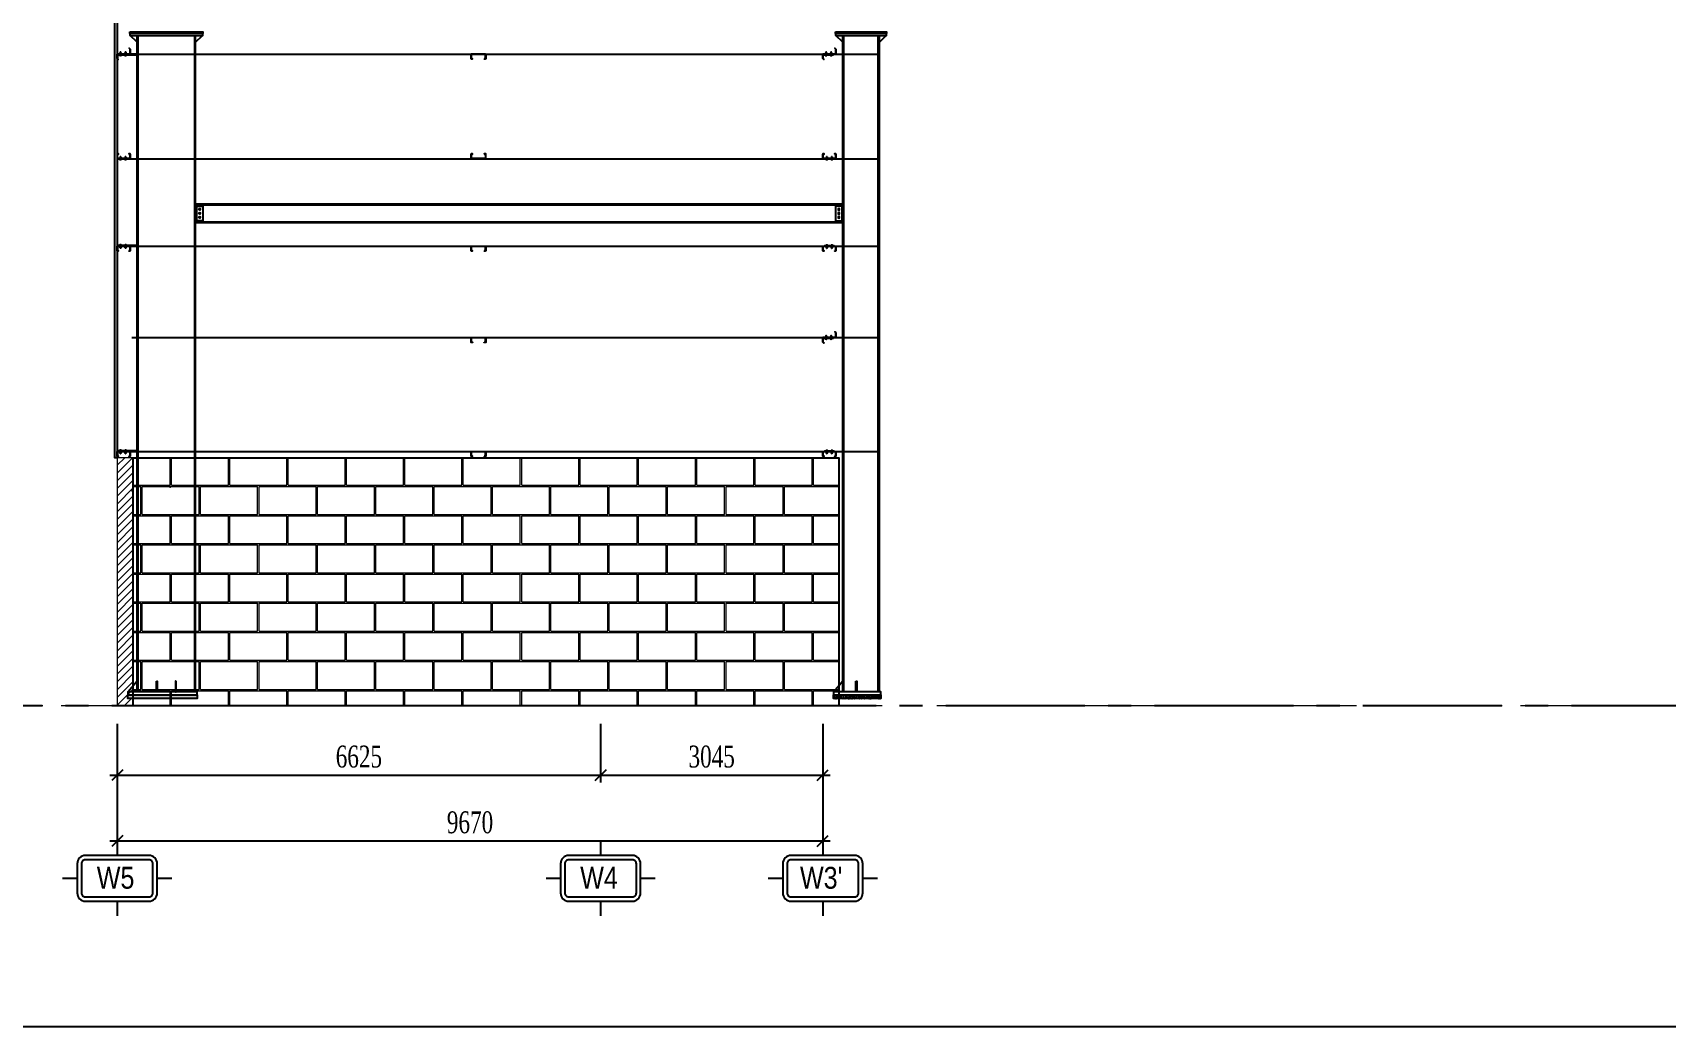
# Model space of a CAD drawing. Header units: inches. Extents: x 315041 to 662841, y -45540 to -35018.
# Drawn here: x 335135.7 to 335359.6, y -38639.1 to -38502.9 of the extents above; entities that cross this region are included whole.
import ezdxf
from ezdxf.enums import TextEntityAlignment as Align

# ---------------------------------------------------------------- set-up
doc = ezdxf.new("R2010")
doc.units = ezdxf.units.IN
doc.header["$MEASUREMENT"] = 0
doc.linetypes.add('CENTER', pattern=[2, 1.25, -0.25, 0.25, -0.25])
doc.linetypes.add('CENTER2', pattern=[28.575, 19.05, -3.175, 3.175, -3.175])
for name, color, linetype in [('001-TRUC', 252, 'CENTER'), ('2', 2, 'Continuous'), ('251', 251, 'Continuous'), ('3', 3, 'Continuous'), ('5', 5, 'Continuous'), ('6', 6, 'Continuous'), ('7', 7, 'Continuous'), ('8', 8, 'Continuous'), ('9', 9, 'Continuous')]:
    doc.layers.add(name, color=color, linetype=linetype)
doc.layers.add('0_HATCH', color=252, linetype='Continuous', lineweight=9)
doc.styles.add('hx2', font='VHARIALN.TTF')
doc.styles.add('ST1', font='times.ttf', dxfattribs={"width": 0.7})
doc.dimstyles.new('100', dxfattribs={"dimtxt": 3, "dimasz": 1.5, "dimexe": 1, "dimexo": 0, "dimgap": 1, "dimtad": 1, "dimdec": 0, "dimlfac": 100, "dimzin": 0, "dimdsep": 46, "dimtxsty": 'ST1', "dimblk": 'OBLIQUE', "dimcen": 1, "dimdle": 1, "dimclrd": 8, "dimclre": 8, "dimclrt": 3, "dimadec": 0, "dimazin": 0, "dimtfac": 1, "dimtdec": 0, "dimtix": 1, "dimtmove": 1, "dimatfit": 3, "dimfxl": 0, "dimtfill": 1, "dimtolj": 1, "dimtzin": 0, "dimlwd": -1, "dimlwe": -1, "dimarcsym": 1})

# ---------------------------------------------------------------- blocks, each defined once
blk = doc.blocks.new('A$C75D82031')
at = {"layer": '7', "color": 147, "linetype": 'Continuous'}
blk.add_lwpolyline([(12.33, 57.61), (581.67, 57.61), (581.67, 409.19), (12.33, 409.19)], close=True, dxfattribs=at)
blk = doc.blocks.new('A$C2C995D6F')
at = {"layer": '7'}
for p, q in [((0.25, 0.13), (0, 0.13)), ((0.13, 0.25), (0.13, 0))]:
    blk.add_line(p, q, dxfattribs=at)
blk.add_circle((0.13, 0.13), 0.0917, dxfattribs=at)
blk = doc.blocks.new('A$C6A7930B6')
at = {"layer": '2'}
h = blk.add_hatch(dxfattribs=at)
h.set_pattern_fill('ANSI31', color=256, scale=0.125, angle=-90, style=0)
h.set_pattern_definition([(315, (3303.04439, 11524.56439), (0.011048543456, 0.011048543456), [])])
h.paths.add_polyline_path([(1.5, 1.19), (1.5, 0.62), (0.02, 0.62), (0.02, 0.12), (0.13, 0.01), (0.12, 0), (0, 0.12), (0, 0.63), (1.48, 0.63), (1.48, 1.18), (1.37, 1.29), (1.38, 1.3)])
at = {"layer": '251'}
h = blk.add_hatch(color=256, dxfattribs=at)
h.paths.add_polyline_path([(0.31, 0.67), (0.31, 0.67, 0.192582), (0.33, 0.68, 0.192582), (0.35, 0.67)])
h.paths.add_polyline_path([(0.4, 0.67, 0.192582), (0.42, 0.68, 0.192582), (0.44, 0.67)])
h = blk.add_hatch(color=256, dxfattribs=at)
h.paths.add_polyline_path([(0.31, 0.45), (0.31, 0.45, 0.192582), (0.33, 0.46, 0.192582), (0.35, 0.45)])
h.paths.add_polyline_path([(0.4, 0.45, 0.192582), (0.42, 0.46, 0.192582), (0.44, 0.45)])
h = blk.add_hatch(color=256, dxfattribs=at)
h.paths.add_polyline_path([(0.9, 0.67), (0.89, 0.67, 0.192582), (0.92, 0.68, 0.192582), (0.94, 0.67)])
h.paths.add_polyline_path([(0.98, 0.67, 0.192582), (1, 0.68, 0.192582), (1.02, 0.67)])
h = blk.add_hatch(color=256, dxfattribs=at)
h.paths.add_polyline_path([(0.9, 0.45), (0.89, 0.45, 0.192582), (0.92, 0.46, 0.192582), (0.94, 0.45)])
h.paths.add_polyline_path([(0.98, 0.45, 0.192582), (1, 0.46, 0.192582), (1.02, 0.45)])
at = {"layer": '9', "linetype": 'Continuous'}
h = blk.add_hatch(dxfattribs=at)
h.set_pattern_fill('ANSI31', color=250, scale=0.25, angle=-90, style=0)
h.set_pattern_definition([(315, (3302.900187, 11527.014995), (0.02209708691, 0.02209708691), [])])
h.paths.add_polyline_path([(2.29, 0.55), (2.29, 0.62), (0.13, 0.62), (0.13, 0.55)])
at = {"layer": '2'}
blk.add_lwpolyline([(1.5, 1.19), (1.5, 0.62), (0.02, 0.62), (0.02, 0.12), (0.13, 0.01), (0.12, 0), (0, 0.12), (0, 0.63), (1.48, 0.63), (1.48, 1.18), (1.37, 1.29), (1.38, 1.3)], close=True, dxfattribs=at)
at = {"layer": '5', "linetype": 'CENTER2', "ltscale": 0.2}
for p, q in [((0.38, 0.44), (0.38, 0.86)), ((0.96, 0.44), (0.96, 0.86))]:
    blk.add_line(p, q, dxfattribs=at)
at = {"layer": '6'}
blk.add_lwpolyline([(2.29, 0.55), (2.29, 0.62), (0.13, 0.62), (0.13, 0.55), (2.29, 0.55)], dxfattribs=at)
at = {"layer": '8'}
for p, q in [((0.29, 0.68), (0.29, 0.74)), ((0.29, 0.46), (0.29, 0.53)), ((0.44, 0.75), (0.31, 0.75)), ((0.44, 0.67), (0.31, 0.67)), ((0.44, 0.55), (0.31, 0.55)), ((0.44, 0.53), (0.31, 0.53)), ((0.44, 0.45), (0.31, 0.45)), ((0.34, 0.83), (0.33, 0.82)), ((0.33, 0.82), (0.34, 0.82)), ((0.34, 0.77), (0.33, 0.76)), ((0.33, 0.76), (0.33, 0.75)), ((0.33, 0.68), (0.33, 0.74)), ((0.33, 0.68), (0.33, 0.74)), ((0.33, 0.63), (0.33, 0.55)), ((0.33, 0.46), (0.33, 0.53)), ((0.33, 0.46), (0.33, 0.53)), ((0.42, 0.84), (0.34, 0.84)), ((0.34, 0.83), (0.34, 0.84)), ((0.34, 0.83), (0.38, 0.83)), ((0.35, 0.76), (0.42, 0.77)), ((0.43, 0.76), (0.35, 0.76)), ((0.38, 0.84), (0.38, 0.83)), ((0.38, 0.83), (0.38, 0.84)), ((0.42, 0.84), (0.42, 0.83)), ((0.42, 0.83), (0.42, 0.83)), ((0.42, 0.78), (0.43, 0.77)), ((0.42, 0.77), (0.43, 0.76)), ((0.43, 0.77), (0.42, 0.77)), ((0.42, 0.68), (0.42, 0.74)), ((0.42, 0.46), (0.42, 0.53)), ((0.43, 0.76), (0.43, 0.75)), ((0.43, 0.63), (0.43, 0.55)), ((0.46, 0.68), (0.46, 0.74)), ((0.46, 0.46), (0.46, 0.53)), ((0.87, 0.68), (0.87, 0.74)), ((0.87, 0.46), (0.87, 0.53)), ((1.02, 0.75), (0.89, 0.75)), ((1.02, 0.53), (0.89, 0.53)), ((1.02, 0.67), (0.9, 0.67)), ((1.02, 0.55), (0.9, 0.55)), ((1.02, 0.45), (0.9, 0.45)), ((0.92, 0.83), (0.91, 0.82)), ((0.91, 0.82), (0.92, 0.82)), ((0.92, 0.77), (0.91, 0.76)), ((0.91, 0.76), (0.91, 0.75)), ((0.91, 0.63), (0.91, 0.55)), ((1, 0.84), (0.92, 0.84)), ((0.92, 0.83), (0.92, 0.84)), ((0.92, 0.83), (0.96, 0.83)), ((0.92, 0.68), (0.92, 0.74)), ((0.92, 0.68), (0.92, 0.74)), ((0.92, 0.46), (0.92, 0.53)), ((0.92, 0.46), (0.92, 0.53)), ((0.93, 0.76), (1, 0.77)), ((1.01, 0.76), (0.93, 0.76)), ((0.96, 0.84), (0.96, 0.83)), ((0.96, 0.83), (0.96, 0.84)), ((1, 0.84), (1, 0.83)), ((1, 0.83), (1, 0.83)), ((1, 0.78), (1.01, 0.77)), ((1, 0.77), (1.01, 0.76)), ((1.01, 0.77), (1, 0.77)), ((1, 0.68), (1, 0.74)), ((1, 0.46), (1, 0.53)), ((1.01, 0.76), (1.01, 0.75)), ((1.01, 0.63), (1.01, 0.55)), ((1.05, 0.68), (1.05, 0.74)), ((1.05, 0.46), (1.05, 0.53))]:
    blk.add_line(p, q, dxfattribs=at)
for points in [[(0.28, 0.65), (0.28, 0.67), (0.47, 0.67), (0.47, 0.65)], [(0.28, 0.53), (0.28, 0.55), (0.47, 0.55), (0.47, 0.53)], [(0.34, 0.82), (0.33, 0.81), (0.34, 0.8), (0.42, 0.81), (0.43, 0.82), (0.42, 0.83)], [(0.34, 0.8), (0.33, 0.79), (0.34, 0.79), (0.42, 0.8), (0.43, 0.8), (0.42, 0.81)], [(0.34, 0.79), (0.33, 0.78), (0.34, 0.77), (0.42, 0.78), (0.43, 0.79), (0.42, 0.8)], [(0.86, 0.65), (0.86, 0.67), (1.06, 0.67), (1.06, 0.65)], [(0.86, 0.53), (0.86, 0.55), (1.06, 0.55), (1.06, 0.53)], [(0.92, 0.82), (0.91, 0.81), (0.92, 0.8), (1, 0.81), (1.01, 0.82), (1, 0.83)], [(0.92, 0.8), (0.91, 0.79), (0.92, 0.79), (1, 0.8), (1.01, 0.8), (1, 0.81)], [(0.92, 0.79), (0.91, 0.78), (0.92, 0.77), (1, 0.78), (1.01, 0.79), (1, 0.8)]]:
    blk.add_lwpolyline(points, close=True, dxfattribs=at)
for centre, start, end in [((0.31, 0.72), 46.3972, 133.6028), ((0.31, 0.7), 226.3972, 313.6028), ((0.31, 0.5), 46.3972, 133.6028), ((0.31, 0.49), 226.3972, 313.6028), ((0.35, 0.72), 90, 133.6028), ((0.35, 0.7), 226.3972, 270), ((0.35, 0.5), 90, 133.6028), ((0.35, 0.49), 226.3972, 270), ((0.4, 0.72), 46.3972, 90), ((0.4, 0.7), 270, 313.6028), ((0.4, 0.5), 46.3972, 90), ((0.4, 0.49), 270, 313.6028), ((0.44, 0.72), 46.3972, 133.6028), ((0.44, 0.7), 226.3972, 313.6028), ((0.44, 0.5), 46.3972, 133.6028), ((0.44, 0.49), 226.3972, 313.6028), ((0.89, 0.72), 46.3972, 133.6028), ((0.89, 0.7), 226.3972, 313.6028), ((0.89, 0.5), 46.3972, 133.6028), ((0.89, 0.49), 226.3972, 313.6028), ((0.94, 0.72), 90, 133.6028), ((0.94, 0.7), 226.3972, 270), ((0.94, 0.5), 90, 133.6028), ((0.94, 0.49), 226.3972, 270), ((0.98, 0.72), 46.3972, 90), ((0.98, 0.7), 270, 313.6028), ((0.98, 0.5), 46.3972, 90), ((0.98, 0.49), 270, 313.6028), ((1.02, 0.72), 46.3972, 133.6028), ((1.02, 0.7), 226.3972, 313.6028), ((1.02, 0.5), 46.3972, 133.6028), ((1.02, 0.49), 226.3972, 313.6028)]:
    blk.add_arc(centre, 0.0314, start, end, dxfattribs=at)
blk = doc.blocks.new('*U148')
at = {"layer": '251'}
h = blk.add_hatch(color=256, dxfattribs=at)
h.paths.add_polyline_path([(-0.05, -0.04), (-0.05, -0.04, -0.192582), (-0.05, -0.03, -0.192582), (-0.05, -0.01)])
h.paths.add_polyline_path([(-0.05, 0.01, -0.192582), (-0.05, 0.03, -0.192582), (-0.05, 0.04)])
h = blk.add_hatch(color=256, dxfattribs=at)
h.paths.add_polyline_path([(0.07, -0.04), (0.07, -0.04, -0.192582), (0.07, -0.03, -0.192582), (0.07, -0.01)])
h.paths.add_polyline_path([(0.07, 0.01, -0.192582), (0.07, 0.03, -0.192582), (0.07, 0.04)])
at = {"layer": '5', "linetype": 'CENTER2', "ltscale": 0.2}
blk.add_line((-0.08, 0), (0.21, 0), dxfattribs=at)
at = {"layer": '8'}
for p, q in [((-0.05, 0.06), (-0.01, 0.06)), ((-0.05, 0.04), (-0.05, -0.04)), ((-0.05, 0.03), (-0.01, 0.03)), ((0, 0.04), (0, -0.04)), ((0.06, 0.03), (0, 0.03)), ((0.06, -0.07), (0.06, 0.07)), ((0.06, 0.07), (0.07, 0.07)), ((0.07, -0.07), (0.07, 0.07)), ((0.07, 0.06), (0.11, 0.06)), ((0.07, 0.04), (0.07, -0.04)), ((0.07, 0.03), (0.11, 0.03)), ((0.12, 0.04), (0.12, -0.04)), ((0.13, 0.03), (0.12, 0.03)), ((0.13, 0.03), (0.13, 0.03)), ((0.14, 0.03), (0.13, 0.03)), ((0.13, 0.03), (0.13, -0.02)), ((0.13, -0.02), (0.13, 0.03)), ((0.14, 0.03), (0.14, 0.03)), ((0.18, 0.03), (0.17, 0.03)), ((0.18, 0.03), (0.18, -0.03)), ((0.18, 0.03), (0.18, 0.03)), ((0.18, -0.03), (0.18, 0)), ((0.18, 0), (0.18, 0)), ((0.18, 0), (0.18, 0)), ((-0.05, -0.03), (-0.01, -0.03)), ((-0.05, -0.03), (-0.01, -0.03)), ((-0.05, -0.06), (-0.01, -0.06)), ((0.06, -0.03), (0, -0.03)), ((0.06, -0.07), (0.07, -0.07)), ((0.07, -0.03), (0.11, -0.03)), ((0.07, -0.03), (0.11, -0.03)), ((0.07, -0.06), (0.11, -0.06)), ((0.13, -0.03), (0.12, -0.03)), ((0.14, -0.03), (0.13, -0.03)), ((0.17, -0.03), (0.17, -0.03)), ((0.18, -0.03), (0.17, -0.03)), ((0.18, -0.03), (0.18, -0.03))]:
    blk.add_line(p, q, dxfattribs=at)
for points in [[(0.15, -0.03), (0.14, -0.03), (0.14, -0.03), (0.14, 0.03), (0.15, 0.03), (0.15, 0.03)], [(0.16, -0.03), (0.15, -0.03), (0.15, -0.03), (0.15, 0.03), (0.16, 0.03), (0.16, 0.03)], [(0.17, -0.03), (0.16, -0.03), (0.16, -0.03), (0.16, 0.03), (0.17, 0.03), (0.17, 0.03)]]:
    blk.add_lwpolyline(points, close=True, dxfattribs=at)
for centre, start, end in [((-0.03, 0.04), 136.3972, 223.6028), ((-0.03, 0.01), 136.3972, 180), ((-0.02, 0.04), 316.3972, 43.6028), ((-0.02, 0.01), 0, 43.6028), ((0.09, 0.04), 136.3972, 223.6028), ((0.09, 0.01), 136.3972, 180), ((0.1, 0.04), 316.3972, 43.6028), ((0.1, 0.01), 0, 43.6028), ((-0.03, -0.01), 180, 223.6028), ((-0.03, -0.04), 136.3972, 223.6028), ((-0.02, -0.01), 316.3972, 0), ((-0.02, -0.04), 316.3972, 43.6028), ((0.09, -0.01), 180, 223.6028), ((0.09, -0.04), 136.3972, 223.6028), ((0.1, -0.01), 316.3972, 0), ((0.1, -0.04), 316.3972, 43.6028)]:
    blk.add_arc(centre, 0.0209, start, end, dxfattribs=at)
blk = doc.blocks.new('*U149')
at = {"layer": '251'}
h = blk.add_hatch(color=256, dxfattribs=at)
h.paths.add_polyline_path([(-0.05, -0.04), (-0.05, -0.04, -0.192582), (-0.05, -0.03, -0.192582), (-0.05, -0.01)])
h.paths.add_polyline_path([(-0.05, 0.01, -0.192582), (-0.05, 0.03, -0.192582), (-0.05, 0.04)])
h = blk.add_hatch(color=256, dxfattribs=at)
h.paths.add_polyline_path([(0.07, -0.04), (0.07, -0.04, -0.192582), (0.07, -0.03, -0.192582), (0.07, -0.01)])
h.paths.add_polyline_path([(0.07, 0.01, -0.192582), (0.07, 0.03, -0.192582), (0.07, 0.04)])
at = {"layer": '5', "linetype": 'CENTER2', "ltscale": 0.2}
blk.add_line((-0.08, 0), (0.21, 0), dxfattribs=at)
at = {"layer": '8'}
for p, q in [((-0.05, 0.06), (-0.01, 0.06)), ((-0.05, 0.04), (-0.05, -0.04)), ((-0.05, 0.03), (-0.01, 0.03)), ((0, 0.04), (0, -0.04)), ((0.06, 0.03), (0, 0.03)), ((0.06, -0.07), (0.06, 0.07)), ((0.06, 0.07), (0.07, 0.07)), ((0.07, -0.07), (0.07, 0.07)), ((0.07, 0.06), (0.11, 0.06)), ((0.07, 0.04), (0.07, -0.04)), ((0.07, 0.03), (0.11, 0.03)), ((0.12, 0.04), (0.12, -0.04)), ((0.13, 0.03), (0.12, 0.03)), ((0.13, 0.03), (0.13, 0.03)), ((0.14, 0.03), (0.13, 0.03)), ((0.13, 0.03), (0.13, -0.02)), ((0.13, -0.02), (0.13, 0.03)), ((0.14, 0.03), (0.14, 0.03)), ((0.18, 0.03), (0.17, 0.03)), ((0.18, 0.03), (0.18, -0.03)), ((0.18, 0.03), (0.18, 0.03)), ((0.18, -0.03), (0.18, 0)), ((0.18, 0), (0.18, 0)), ((0.18, 0), (0.18, 0)), ((-0.05, -0.03), (-0.01, -0.03)), ((-0.05, -0.03), (-0.01, -0.03)), ((-0.05, -0.06), (-0.01, -0.06)), ((0.06, -0.03), (0, -0.03)), ((0.06, -0.07), (0.07, -0.07)), ((0.07, -0.03), (0.11, -0.03)), ((0.07, -0.03), (0.11, -0.03)), ((0.07, -0.06), (0.11, -0.06)), ((0.13, -0.03), (0.12, -0.03)), ((0.14, -0.03), (0.13, -0.03)), ((0.17, -0.03), (0.17, -0.03)), ((0.18, -0.03), (0.17, -0.03)), ((0.18, -0.03), (0.18, -0.03))]:
    blk.add_line(p, q, dxfattribs=at)
for points in [[(0.15, -0.03), (0.14, -0.03), (0.14, -0.03), (0.14, 0.03), (0.15, 0.03), (0.15, 0.03)], [(0.16, -0.03), (0.15, -0.03), (0.15, -0.03), (0.15, 0.03), (0.16, 0.03), (0.16, 0.03)], [(0.17, -0.03), (0.16, -0.03), (0.16, -0.03), (0.16, 0.03), (0.17, 0.03), (0.17, 0.03)]]:
    blk.add_lwpolyline(points, close=True, dxfattribs=at)
for centre, start, end in [((-0.03, 0.04), 136.3972, 223.6028), ((-0.03, 0.01), 136.3972, 180), ((-0.02, 0.04), 316.3972, 43.6028), ((-0.02, 0.01), 0, 43.6028), ((0.09, 0.04), 136.3972, 223.6028), ((0.09, 0.01), 136.3972, 180), ((0.1, 0.04), 316.3972, 43.6028), ((0.1, 0.01), 0, 43.6028), ((-0.03, -0.01), 180, 223.6028), ((-0.03, -0.04), 136.3972, 223.6028), ((-0.02, -0.01), 316.3972, 0), ((-0.02, -0.04), 316.3972, 43.6028), ((0.09, -0.01), 180, 223.6028), ((0.09, -0.04), 136.3972, 223.6028), ((0.1, -0.01), 316.3972, 0), ((0.1, -0.04), 316.3972, 43.6028)]:
    blk.add_arc(centre, 0.0209, start, end, dxfattribs=at)
blk = doc.blocks.new('A$C174458B3')
at = {"layer": '2'}
blk.add_lwpolyline([(1.33, 0.02), (1.48, 0.02), (1.48, 0.52), (0.02, 0.52), (0.02, 0.02), (0.17, 0.02), (0.17, 0), (0, 0), (0, 0.54), (1.5, 0.54), (1.5, 0), (1.33, 0), (1.33, 0.02)], dxfattribs=at)
at = {"layer": '5'}
blk.add_lwpolyline([(2.29, 0.54), (2.29, 0.61), (0.13, 0.61), (0.13, 0.54), (2.29, 0.54)], dxfattribs=at)
at = {"layer": '251', "color": 147, "xscale": 1.5, "yscale": 1.5, "zscale": 1.5, "rotation": 270}
for name, p in [('*U149', (0.38, 0.61)), ('*U148', (0.96, 0.61))]:
    blk.add_blockref(name, p, dxfattribs=at)
blk = doc.blocks.new('A$C2426415A')
at = {"layer": '2'}
h = blk.add_hatch(dxfattribs=at)
h.set_pattern_fill('ANSI31', color=256, scale=0.125, angle=-90, style=0)
h.set_pattern_definition([(315, (3303.044389, 11524.564393), (0.011048543456, 0.011048543456), [])])
h.paths.add_polyline_path([(1.5, 1.19), (1.5, 0.62), (0.02, 0.62), (0.02, 0.12), (0.13, 0.01), (0.12, 0), (0, 0.12), (0, 0.63), (1.48, 0.63), (1.48, 1.18), (1.37, 1.29), (1.38, 1.3)])
at = {"layer": '251'}
h = blk.add_hatch(color=256, dxfattribs=at)
h.paths.add_polyline_path([(0.31, 0.67), (0.31, 0.67, 0.192582), (0.33, 0.68, 0.192582), (0.35, 0.67)])
h.paths.add_polyline_path([(0.4, 0.67, 0.192582), (0.42, 0.68, 0.192582), (0.44, 0.67)])
h = blk.add_hatch(color=256, dxfattribs=at)
h.paths.add_polyline_path([(0.31, 0.45), (0.31, 0.45, 0.192582), (0.33, 0.46, 0.192582), (0.35, 0.45)])
h.paths.add_polyline_path([(0.4, 0.45, 0.192582), (0.42, 0.46, 0.192582), (0.44, 0.45)])
h = blk.add_hatch(color=256, dxfattribs=at)
h.paths.add_polyline_path([(0.9, 0.67), (0.89, 0.67, 0.192582), (0.92, 0.68, 0.192582), (0.94, 0.67)])
h.paths.add_polyline_path([(0.98, 0.67, 0.192582), (1, 0.68, 0.192582), (1.02, 0.67)])
h = blk.add_hatch(color=256, dxfattribs=at)
h.paths.add_polyline_path([(0.9, 0.45), (0.89, 0.45, 0.192582), (0.92, 0.46, 0.192582), (0.94, 0.45)])
h.paths.add_polyline_path([(0.98, 0.45, 0.192582), (1, 0.46, 0.192582), (1.02, 0.45)])
at = {"layer": '9', "linetype": 'Continuous'}
h = blk.add_hatch(dxfattribs=at)
h.set_pattern_fill('ANSI31', color=250, scale=0.25, angle=-90, style=0)
h.set_pattern_definition([(315, (3302.900186, 11527.014998), (0.02209708691, 0.02209708691), [])])
h.paths.add_polyline_path([(1.21, 0.55), (1.21, 0.62), (0.13, 0.62), (0.13, 0.55)])
at = {"layer": '2'}
blk.add_lwpolyline([(1.5, 1.19), (1.5, 0.62), (0.02, 0.62), (0.02, 0.12), (0.13, 0.01), (0.12, 0), (0, 0.12), (0, 0.63), (1.48, 0.63), (1.48, 1.18), (1.37, 1.29), (1.38, 1.3)], close=True, dxfattribs=at)
at = {"layer": '5', "linetype": 'CENTER2', "ltscale": 0.2}
for p, q in [((0.38, 0.44), (0.38, 0.86)), ((0.96, 0.44), (0.96, 0.86))]:
    blk.add_line(p, q, dxfattribs=at)
at = {"layer": '6'}
blk.add_lwpolyline([(1.21, 0.55), (1.21, 0.62), (0.13, 0.62), (0.13, 0.55), (1.21, 0.55)], dxfattribs=at)
at = {"layer": '8'}
for p, q in [((0.29, 0.68), (0.29, 0.74)), ((0.29, 0.46), (0.29, 0.53)), ((0.44, 0.75), (0.31, 0.75)), ((0.44, 0.67), (0.31, 0.67)), ((0.44, 0.55), (0.31, 0.55)), ((0.44, 0.53), (0.31, 0.53)), ((0.44, 0.45), (0.31, 0.45)), ((0.34, 0.83), (0.33, 0.82)), ((0.33, 0.82), (0.34, 0.82)), ((0.34, 0.77), (0.33, 0.76)), ((0.33, 0.76), (0.33, 0.75)), ((0.33, 0.68), (0.33, 0.74)), ((0.33, 0.68), (0.33, 0.74)), ((0.33, 0.63), (0.33, 0.55)), ((0.33, 0.46), (0.33, 0.53)), ((0.33, 0.46), (0.33, 0.53)), ((0.42, 0.84), (0.34, 0.84)), ((0.34, 0.83), (0.34, 0.84)), ((0.34, 0.83), (0.38, 0.83)), ((0.35, 0.76), (0.42, 0.77)), ((0.43, 0.76), (0.35, 0.76)), ((0.38, 0.84), (0.38, 0.83)), ((0.38, 0.83), (0.38, 0.84)), ((0.42, 0.84), (0.42, 0.83)), ((0.42, 0.83), (0.42, 0.83)), ((0.42, 0.78), (0.43, 0.77)), ((0.42, 0.77), (0.43, 0.76)), ((0.43, 0.77), (0.42, 0.77)), ((0.42, 0.68), (0.42, 0.74)), ((0.42, 0.46), (0.42, 0.53)), ((0.43, 0.76), (0.43, 0.75)), ((0.43, 0.63), (0.43, 0.55)), ((0.46, 0.68), (0.46, 0.74)), ((0.46, 0.46), (0.46, 0.53)), ((0.87, 0.68), (0.87, 0.74)), ((0.87, 0.46), (0.87, 0.53)), ((1.02, 0.75), (0.89, 0.75)), ((1.02, 0.53), (0.89, 0.53)), ((1.02, 0.67), (0.9, 0.67)), ((1.02, 0.55), (0.9, 0.55)), ((1.02, 0.45), (0.9, 0.45)), ((0.92, 0.83), (0.91, 0.82)), ((0.91, 0.82), (0.92, 0.82)), ((0.92, 0.77), (0.91, 0.76)), ((0.91, 0.76), (0.91, 0.75)), ((0.91, 0.63), (0.91, 0.55)), ((1, 0.84), (0.92, 0.84)), ((0.92, 0.83), (0.92, 0.84)), ((0.92, 0.83), (0.96, 0.83)), ((0.92, 0.68), (0.92, 0.74)), ((0.92, 0.68), (0.92, 0.74)), ((0.92, 0.46), (0.92, 0.53)), ((0.92, 0.46), (0.92, 0.53)), ((0.93, 0.76), (1, 0.77)), ((1.01, 0.76), (0.93, 0.76)), ((0.96, 0.84), (0.96, 0.83)), ((0.96, 0.83), (0.96, 0.84)), ((1, 0.84), (1, 0.83)), ((1, 0.83), (1, 0.83)), ((1, 0.78), (1.01, 0.77)), ((1, 0.77), (1.01, 0.76)), ((1.01, 0.77), (1, 0.77)), ((1, 0.68), (1, 0.74)), ((1, 0.46), (1, 0.53)), ((1.01, 0.76), (1.01, 0.75)), ((1.01, 0.63), (1.01, 0.55)), ((1.05, 0.68), (1.05, 0.74)), ((1.05, 0.46), (1.05, 0.53))]:
    blk.add_line(p, q, dxfattribs=at)
for points in [[(0.28, 0.65), (0.28, 0.67), (0.47, 0.67), (0.47, 0.65)], [(0.28, 0.53), (0.28, 0.55), (0.47, 0.55), (0.47, 0.53)], [(0.34, 0.82), (0.33, 0.81), (0.34, 0.8), (0.42, 0.81), (0.43, 0.82), (0.42, 0.83)], [(0.34, 0.8), (0.33, 0.79), (0.34, 0.79), (0.42, 0.8), (0.43, 0.8), (0.42, 0.81)], [(0.34, 0.79), (0.33, 0.78), (0.34, 0.77), (0.42, 0.78), (0.43, 0.79), (0.42, 0.8)], [(0.86, 0.65), (0.86, 0.67), (1.06, 0.67), (1.06, 0.65)], [(0.86, 0.53), (0.86, 0.55), (1.06, 0.55), (1.06, 0.53)], [(0.92, 0.82), (0.91, 0.81), (0.92, 0.8), (1, 0.81), (1.01, 0.82), (1, 0.83)], [(0.92, 0.8), (0.91, 0.79), (0.92, 0.79), (1, 0.8), (1.01, 0.8), (1, 0.81)], [(0.92, 0.79), (0.91, 0.78), (0.92, 0.77), (1, 0.78), (1.01, 0.79), (1, 0.8)]]:
    blk.add_lwpolyline(points, close=True, dxfattribs=at)
for centre, start, end in [((0.31, 0.72), 46.3972, 133.6028), ((0.31, 0.7), 226.3972, 313.6028), ((0.31, 0.5), 46.3972, 133.6028), ((0.31, 0.49), 226.3972, 313.6028), ((0.35, 0.72), 90, 133.6028), ((0.35, 0.7), 226.3972, 270), ((0.35, 0.5), 90, 133.6028), ((0.35, 0.49), 226.3972, 270), ((0.4, 0.72), 46.3972, 90), ((0.4, 0.7), 270, 313.6028), ((0.4, 0.5), 46.3972, 90), ((0.4, 0.49), 270, 313.6028), ((0.44, 0.72), 46.3972, 133.6028), ((0.44, 0.7), 226.3972, 313.6028), ((0.44, 0.5), 46.3972, 133.6028), ((0.44, 0.49), 226.3972, 313.6028), ((0.89, 0.72), 46.3972, 133.6028), ((0.89, 0.7), 226.3972, 313.6028), ((0.89, 0.5), 46.3972, 133.6028), ((0.89, 0.49), 226.3972, 313.6028), ((0.94, 0.72), 90, 133.6028), ((0.94, 0.7), 226.3972, 270), ((0.94, 0.5), 90, 133.6028), ((0.94, 0.49), 226.3972, 270), ((0.98, 0.72), 46.3972, 90), ((0.98, 0.7), 270, 313.6028), ((0.98, 0.5), 46.3972, 90), ((0.98, 0.49), 270, 313.6028), ((1.02, 0.72), 46.3972, 133.6028), ((1.02, 0.7), 226.3972, 313.6028), ((1.02, 0.5), 46.3972, 133.6028), ((1.02, 0.49), 226.3972, 313.6028)]:
    blk.add_arc(centre, 0.0314, start, end, dxfattribs=at)
blk = doc.blocks.new('*U164')
at = {"layer": '251'}
h = blk.add_hatch(color=256, dxfattribs=at)
h.paths.add_polyline_path([(-0.05, -0.04), (-0.05, -0.04, -0.192582), (-0.05, -0.03, -0.192582), (-0.05, -0.01)])
h.paths.add_polyline_path([(-0.05, 0.01, -0.192582), (-0.05, 0.03, -0.192582), (-0.05, 0.04)])
h = blk.add_hatch(color=256, dxfattribs=at)
h.paths.add_polyline_path([(0.07, -0.04), (0.07, -0.04, -0.192582), (0.07, -0.03, -0.192582), (0.07, -0.01)])
h.paths.add_polyline_path([(0.07, 0.01, -0.192582), (0.07, 0.03, -0.192582), (0.07, 0.04)])
at = {"layer": '5', "linetype": 'CENTER2', "ltscale": 0.2}
blk.add_line((-0.08, 0), (0.21, 0), dxfattribs=at)
at = {"layer": '8'}
for p, q in [((-0.05, 0.06), (-0.01, 0.06)), ((-0.05, 0.04), (-0.05, -0.04)), ((-0.05, 0.03), (-0.01, 0.03)), ((0, 0.04), (0, -0.04)), ((0.06, 0.03), (0, 0.03)), ((0.06, -0.07), (0.06, 0.07)), ((0.06, 0.07), (0.07, 0.07)), ((0.07, -0.07), (0.07, 0.07)), ((0.07, 0.06), (0.11, 0.06)), ((0.07, 0.04), (0.07, -0.04)), ((0.07, 0.03), (0.11, 0.03)), ((0.12, 0.04), (0.12, -0.04)), ((0.13, 0.03), (0.12, 0.03)), ((0.13, 0.03), (0.13, 0.03)), ((0.14, 0.03), (0.13, 0.03)), ((0.13, 0.03), (0.13, -0.02)), ((0.13, -0.02), (0.13, 0.03)), ((0.14, 0.03), (0.14, 0.03)), ((0.18, 0.03), (0.17, 0.03)), ((0.18, 0.03), (0.18, -0.03)), ((0.18, 0.03), (0.18, 0.03)), ((0.18, -0.03), (0.18, 0)), ((0.18, 0), (0.18, 0)), ((0.18, 0), (0.18, 0)), ((-0.05, -0.03), (-0.01, -0.03)), ((-0.05, -0.03), (-0.01, -0.03)), ((-0.05, -0.06), (-0.01, -0.06)), ((0.06, -0.03), (0, -0.03)), ((0.06, -0.07), (0.07, -0.07)), ((0.07, -0.03), (0.11, -0.03)), ((0.07, -0.03), (0.11, -0.03)), ((0.07, -0.06), (0.11, -0.06)), ((0.13, -0.03), (0.12, -0.03)), ((0.14, -0.03), (0.13, -0.03)), ((0.17, -0.03), (0.17, -0.03)), ((0.18, -0.03), (0.17, -0.03)), ((0.18, -0.03), (0.18, -0.03))]:
    blk.add_line(p, q, dxfattribs=at)
for points in [[(0.15, -0.03), (0.14, -0.03), (0.14, -0.03), (0.14, 0.03), (0.15, 0.03), (0.15, 0.03)], [(0.16, -0.03), (0.15, -0.03), (0.15, -0.03), (0.15, 0.03), (0.16, 0.03), (0.16, 0.03)], [(0.17, -0.03), (0.16, -0.03), (0.16, -0.03), (0.16, 0.03), (0.17, 0.03), (0.17, 0.03)]]:
    blk.add_lwpolyline(points, close=True, dxfattribs=at)
for centre, start, end in [((-0.03, 0.04), 136.3972, 223.6028), ((-0.03, 0.01), 136.3972, 180), ((-0.02, 0.04), 316.3972, 43.6028), ((-0.02, 0.01), 0, 43.6028), ((0.09, 0.04), 136.3972, 223.6028), ((0.09, 0.01), 136.3972, 180), ((0.1, 0.04), 316.3972, 43.6028), ((0.1, 0.01), 0, 43.6028), ((-0.03, -0.01), 180, 223.6028), ((-0.03, -0.04), 136.3972, 223.6028), ((-0.02, -0.01), 316.3972, 0), ((-0.02, -0.04), 316.3972, 43.6028), ((0.09, -0.01), 180, 223.6028), ((0.09, -0.04), 136.3972, 223.6028), ((0.1, -0.01), 316.3972, 0), ((0.1, -0.04), 316.3972, 43.6028)]:
    blk.add_arc(centre, 0.0209, start, end, dxfattribs=at)
blk = doc.blocks.new('*U165')
at = {"layer": '251'}
h = blk.add_hatch(color=256, dxfattribs=at)
h.paths.add_polyline_path([(-0.05, -0.04), (-0.05, -0.04, -0.192582), (-0.05, -0.03, -0.192582), (-0.05, -0.01)])
h.paths.add_polyline_path([(-0.05, 0.01, -0.192582), (-0.05, 0.03, -0.192582), (-0.05, 0.04)])
h = blk.add_hatch(color=256, dxfattribs=at)
h.paths.add_polyline_path([(0.07, -0.04), (0.07, -0.04, -0.192582), (0.07, -0.03, -0.192582), (0.07, -0.01)])
h.paths.add_polyline_path([(0.07, 0.01, -0.192582), (0.07, 0.03, -0.192582), (0.07, 0.04)])
at = {"layer": '5', "linetype": 'CENTER2', "ltscale": 0.2}
blk.add_line((-0.08, 0), (0.21, 0), dxfattribs=at)
at = {"layer": '8'}
for p, q in [((-0.05, 0.06), (-0.01, 0.06)), ((-0.05, 0.04), (-0.05, -0.04)), ((-0.05, 0.03), (-0.01, 0.03)), ((0, 0.04), (0, -0.04)), ((0.06, 0.03), (0, 0.03)), ((0.06, -0.07), (0.06, 0.07)), ((0.06, 0.07), (0.07, 0.07)), ((0.07, -0.07), (0.07, 0.07)), ((0.07, 0.06), (0.11, 0.06)), ((0.07, 0.04), (0.07, -0.04)), ((0.07, 0.03), (0.11, 0.03)), ((0.12, 0.04), (0.12, -0.04)), ((0.13, 0.03), (0.12, 0.03)), ((0.13, 0.03), (0.13, 0.03)), ((0.14, 0.03), (0.13, 0.03)), ((0.13, 0.03), (0.13, -0.02)), ((0.13, -0.02), (0.13, 0.03)), ((0.14, 0.03), (0.14, 0.03)), ((0.18, 0.03), (0.17, 0.03)), ((0.18, 0.03), (0.18, -0.03)), ((0.18, 0.03), (0.18, 0.03)), ((0.18, -0.03), (0.18, 0)), ((0.18, 0), (0.18, 0)), ((0.18, 0), (0.18, 0)), ((-0.05, -0.03), (-0.01, -0.03)), ((-0.05, -0.03), (-0.01, -0.03)), ((-0.05, -0.06), (-0.01, -0.06)), ((0.06, -0.03), (0, -0.03)), ((0.06, -0.07), (0.07, -0.07)), ((0.07, -0.03), (0.11, -0.03)), ((0.07, -0.03), (0.11, -0.03)), ((0.07, -0.06), (0.11, -0.06)), ((0.13, -0.03), (0.12, -0.03)), ((0.14, -0.03), (0.13, -0.03)), ((0.17, -0.03), (0.17, -0.03)), ((0.18, -0.03), (0.17, -0.03)), ((0.18, -0.03), (0.18, -0.03))]:
    blk.add_line(p, q, dxfattribs=at)
for points in [[(0.15, -0.03), (0.14, -0.03), (0.14, -0.03), (0.14, 0.03), (0.15, 0.03), (0.15, 0.03)], [(0.16, -0.03), (0.15, -0.03), (0.15, -0.03), (0.15, 0.03), (0.16, 0.03), (0.16, 0.03)], [(0.17, -0.03), (0.16, -0.03), (0.16, -0.03), (0.16, 0.03), (0.17, 0.03), (0.17, 0.03)]]:
    blk.add_lwpolyline(points, close=True, dxfattribs=at)
for centre, start, end in [((-0.03, 0.04), 136.3972, 223.6028), ((-0.03, 0.01), 136.3972, 180), ((-0.02, 0.04), 316.3972, 43.6028), ((-0.02, 0.01), 0, 43.6028), ((0.09, 0.04), 136.3972, 223.6028), ((0.09, 0.01), 136.3972, 180), ((0.1, 0.04), 316.3972, 43.6028), ((0.1, 0.01), 0, 43.6028), ((-0.03, -0.01), 180, 223.6028), ((-0.03, -0.04), 136.3972, 223.6028), ((-0.02, -0.01), 316.3972, 0), ((-0.02, -0.04), 316.3972, 43.6028), ((0.09, -0.01), 180, 223.6028), ((0.09, -0.04), 136.3972, 223.6028), ((0.1, -0.01), 316.3972, 0), ((0.1, -0.04), 316.3972, 43.6028)]:
    blk.add_arc(centre, 0.0209, start, end, dxfattribs=at)
blk = doc.blocks.new('A$C3DCF6A79')
at = {"layer": '2'}
blk.add_lwpolyline([(1.33, 0.71), (1.48, 0.71), (1.48, 0.2), (0.02, 0.2), (0.02, 0.71), (0.17, 0.71), (0.17, 0.72), (0, 0.72), (0, 0.18), (1.5, 0.18), (1.5, 0.72), (1.33, 0.72), (1.33, 0.71)], dxfattribs=at)
at = {"layer": '5'}
blk.add_lwpolyline([(1.29, 0.18), (1.29, 0.12), (0.21, 0.12), (0.21, 0.18), (1.04, 0.18)], dxfattribs=at)
at = {"layer": '251', "color": 147, "xscale": -1.5, "yscale": 1.5, "zscale": 1.5, "rotation": 270}
for name, p in [('*U165', (0.46, 0.12)), ('*U164', (1.04, 0.12))]:
    blk.add_blockref(name, p, dxfattribs=at)
blk = doc.blocks.new('_Oblique')
at = {"color": 0, "linetype": 'ByBlock', "lineweight": -2}
blk.add_line((-0.5, -0.5), (0.5, 0.5), dxfattribs=at)
blk = doc.blocks.new('*D1149')
at = {"color": 8, "linetype": 'Continuous', "transparency": 16777216}
for p, q in [((335147.33, -38597.66), (335147.33, -38605.68)), ((335213.58, -38597.66), (335213.58, -38605.68)), ((335146.33, -38604.68), (335214.58, -38604.68))]:
    blk.add_line(p, q, dxfattribs=at)
at = {"layer": 'Defpoints', "color": 0, "transparency": 16777216}
for p in [(335147.33, -38597.66), (335213.58, -38597.66), (335213.58, -38604.68)]:
    blk.add_point(p, dxfattribs=at)
at = {"color": 8, "transparency": 16777216, "xscale": 1.5, "yscale": 1.5, "zscale": 1.5, "rotation": 180}
blk.add_blockref('_Oblique', (335147.33, -38604.68), dxfattribs=at)
at = {"color": 8, "transparency": 16777216, "xscale": 1.5, "yscale": 1.5, "zscale": 1.5}
blk.add_blockref('_Oblique', (335213.58, -38604.68), dxfattribs=at)
at = {"color": 3, "transparency": 16777216, "insert": (335180.45, -38602.15), "char_height": 3, "attachment_point": 5, "style": 'ST1', "bg_fill": 3, "box_fill_scale": 1.25, "bg_fill_color": 256, "bg_fill_true_color": 13158600, "bg_fill_transparency": 1019152}
blk.add_mtext('\\A1;6625', dxfattribs=at)
blk = doc.blocks.new('*D1150')
at = {"color": 8, "linetype": 'Continuous', "transparency": 16777216}
for p, q in [((335213.58, -38597.66), (335213.58, -38605.68)), ((335244.02, -38597.66), (335244.02, -38605.68)), ((335212.58, -38604.68), (335245.02, -38604.68))]:
    blk.add_line(p, q, dxfattribs=at)
at = {"layer": 'Defpoints', "color": 0, "transparency": 16777216}
for p in [(335213.58, -38597.66), (335244.02, -38597.66), (335244.02, -38604.68)]:
    blk.add_point(p, dxfattribs=at)
at = {"color": 8, "transparency": 16777216, "xscale": 1.5, "yscale": 1.5, "zscale": 1.5, "rotation": 180}
blk.add_blockref('_Oblique', (335213.58, -38604.68), dxfattribs=at)
at = {"color": 8, "transparency": 16777216, "xscale": 1.5, "yscale": 1.5, "zscale": 1.5}
blk.add_blockref('_Oblique', (335244.02, -38604.68), dxfattribs=at)
at = {"color": 3, "transparency": 16777216, "insert": (335228.8, -38602.15), "char_height": 3, "attachment_point": 5, "style": 'ST1', "bg_fill": 3, "box_fill_scale": 1.25, "bg_fill_color": 256, "bg_fill_true_color": 13158600, "bg_fill_transparency": 5832799}
blk.add_mtext('\\A1;3045', dxfattribs=at)
blk = doc.blocks.new('*D1151')
at = {"color": 8, "linetype": 'Continuous', "transparency": 16777216}
for p, q in [((335147.33, -38597.66), (335147.33, -38614.69)), ((335244.02, -38597.66), (335244.02, -38614.69)), ((335146.33, -38613.69), (335245.02, -38613.69))]:
    blk.add_line(p, q, dxfattribs=at)
at = {"layer": 'Defpoints', "color": 0, "transparency": 16777216}
for p in [(335147.33, -38597.66), (335244.02, -38597.66), (335244.02, -38613.69)]:
    blk.add_point(p, dxfattribs=at)
at = {"color": 8, "transparency": 16777216, "xscale": 1.5, "yscale": 1.5, "zscale": 1.5, "rotation": 180}
blk.add_blockref('_Oblique', (335147.33, -38613.69), dxfattribs=at)
at = {"color": 8, "transparency": 16777216, "xscale": 1.5, "yscale": 1.5, "zscale": 1.5}
blk.add_blockref('_Oblique', (335244.02, -38613.69), dxfattribs=at)
at = {"color": 3, "transparency": 16777216, "insert": (335195.68, -38611.16), "char_height": 3, "attachment_point": 5, "style": 'ST1', "bg_fill": 3, "box_fill_scale": 1.25, "bg_fill_color": 256, "bg_fill_true_color": 13158600, "bg_fill_transparency": 11624140}
blk.add_mtext('\\A1;9670', dxfattribs=at)
blk = doc.blocks.new('TENTRUC')
at = {"layer": '7'}
for p, q in [((0, 8.27), (0, 10.26)), ((-7.48, 5.13), (-5.48, 5.13)), ((5.48, 5.13), (7.48, 5.13)), ((0, 0), (0, 2))]:
    blk.add_line(p, q, dxfattribs=at)
blk.add_lwpolyline([(-4.36, 8.27), (4.36, 8.27, -0.414214), (5.48, 7.14), (5.48, 3.12, -0.414214), (4.36, 2), (-4.36, 2, -0.414214), (-5.48, 3.12), (-5.48, 7.14, -0.414214)], format="xyb", close=True, dxfattribs=at)
at = {"layer": '8', "ltscale": 15}
blk.add_lwpolyline([(-4.36, 7.68), (4.36, 7.68, -0.414214), (4.9, 7.14), (4.9, 3.12, -0.414214), (4.36, 2.58), (-4.36, 2.58, -0.414214), (-4.9, 3.12), (-4.9, 7.14, -0.414214)], format="xyb", close=True, dxfattribs=at)
at = {"layer": '3', "style": 'hx2'}
blk.add_attdef('TR', text='', height=2.9, dxfattribs=at).set_placement((-0.16, 3.83), align=Align.CENTER)

msp = doc.modelspace()

# ---------------------------------------------------------------- hatches: boundary and pattern name
at = {"layer": '0_HATCH'}
h = msp.add_hatch(dxfattribs=at)
h.set_pattern_fill('ANSI31', color=9, scale=6)
h.set_pattern_definition([(45, (328816.0773, -31335.0352), (-0.530330086, 0.530330086), [])])
h.paths.add_polyline_path([(335149.5246, -38561.1758), (335147.3246, -38561.1758), (335147.3246, -38595.1758), (335149.5246, -38595.1758)])
h = msp.add_hatch(dxfattribs=at)
h.set_pattern_fill('AR-B816C,_O', color=9, scale=0.5)
h.set_pattern_definition([(0, (1454.7572, 658.8776), (4, 4), [7.8125, -0.1875]), (0, (1450.7572, 659.065), (4, 4), [7.8125, -0.1875]), (90, (1454.7572, 658.8776), (-4, 4), [-4.1875, 3.8125]), (90, (1454.5697, 658.8776), (-4, 4), [-4.1875, 3.8125])])
h.paths.add_polyline_path([(335149.5246, -38561.1758), (335246.225, -38561.1758), (335246.225, -38595.1758), (335149.5246, -38595.1758)])
at = {"layer": '8'}
h = msp.add_hatch(dxfattribs=at)
h.set_pattern_fill('AR-CONC', color=9, scale=0.05)
h.set_pattern_definition([(50, (334686.73216, -38005.8839), (0.35863009, -0.03137607), [0.0375, -0.4125]), (355, (334686.73216, -38005.8839), (-0.06937567, 0.37609607), [0.03, -0.33]), (100.451444, (334686.76204, -38005.8865), (0.28925442, 0.34472), [0.0318701, -0.35057106]), (46.1842, (334686.73216, -38005.7839), (0.53362067, -0.08275964), [0.05625, -0.61875]), (96.635635, (334686.7766, -38005.7908), (0.46733097, 0.4870593), [0.04780517, -0.52585688]), (351.18416, (334686.73216, -38005.7839), (0.46733097, 0.4870593), [0.045, -0.495]), (21, (334686.78216, -38005.8089), (0.29845353, -0.20130945), [0.0375, -0.4125]), (326, (334686.78216, -38005.8089), (0.12165767, 0.36257502), [0.03, -0.33]), (71.451445, (334686.80703, -38005.82568), (0.42011119, 0.16126558), [0.0318701, -0.35057106]), (37.5, (334686.73216, -38005.8839), (0.006079928, 0.166446927), [0, -0.326, 0, -0.335, 0, -0.33125]), (7.5, (334686.73216, -38005.8839), (0.13153477, 0.197205856), [0, -0.191, 0, -0.3185, 0, -0.12625]), (327.5, (334686.62066, -38005.8839), (0.266911218, -0.011277436), [0, -0.125, 0, -0.39, 0, -0.5175]), (317.5, (334686.57066, -38005.8839), (0.291593085, 0.05005249), [0, -0.1625, 0, -0.259, 0, -0.3675])])
h.paths.add_polyline_path([(335148.7746, -38593.6758), (335158.2746, -38593.6758), (335158.2746, -38594.1758), (335148.7746, -38594.1758)])
h = msp.add_hatch(dxfattribs=at)
h.set_pattern_fill('AR-CONC', color=9, scale=0.05)
h.set_pattern_definition([(50, (334783.4326, -38005.8839), (0.35863009, -0.03137607), [0.0375, -0.4125]), (355, (334783.4326, -38005.8839), (-0.06937567, 0.37609607), [0.03, -0.33]), (100.451444, (334783.46248, -38005.8865), (0.28925442, 0.34472), [0.0318701, -0.35057106]), (46.1842, (334783.4326, -38005.7839), (0.53362067, -0.08275964), [0.05625, -0.61875]), (96.635635, (334783.47707, -38005.7908), (0.46733097, 0.4870593), [0.04780517, -0.52585688]), (351.18416, (334783.4326, -38005.7839), (0.46733097, 0.4870593), [0.045, -0.495]), (21, (334783.4826, -38005.8089), (0.29845353, -0.20130945), [0.0375, -0.4125]), (326, (334783.4826, -38005.8089), (0.12165767, 0.36257502), [0.03, -0.33]), (71.451445, (334783.50747, -38005.82568), (0.42011119, 0.16126558), [0.0318701, -0.35057106]), (37.5, (334783.4326, -38005.8839), (0.006079928, 0.166446927), [0, -0.326, 0, -0.335, 0, -0.33125]), (7.5, (334783.4326, -38005.8839), (0.13153477, 0.197205856), [0, -0.191, 0, -0.3185, 0, -0.12625]), (327.5, (334783.3211, -38005.8839), (0.266911218, -0.011277436), [0, -0.125, 0, -0.39, 0, -0.5175]), (317.5, (334783.2711, -38005.8839), (0.291593085, 0.05005249), [0, -0.1625, 0, -0.259, 0, -0.3675])])
h.paths.add_polyline_path([(335245.475, -38593.6758), (335251.975, -38593.6758), (335251.975, -38594.1758), (335245.475, -38594.1758)])

# ---------------------------------------------------------------- linework, layer by layer
at = {"color": 8, "linetype": 'CENTER2'}
msp.add_line((335537.1113, -38595.1758), (330315.4765, -38595.1758), dxfattribs=at)
at = {"layer": '001-TRUC', "color": 9, "lineweight": 0, "ltscale": 10}
msp.add_line((335352.1455, -38595.1758), (335067.4765, -38595.1758), dxfattribs=at)
at = {"layer": '0_HATCH', "color": 9}
msp.add_lwpolyline([(335147.3246, -38595.1758), (335149.5246, -38595.1758), (335149.5246, -38561.1758), (335147.3246, -38561.1758)], close=True, dxfattribs=at)
at = {"layer": '2', "color": 9}
for p, q in [((335149.3246, -38505.8416), (335251.775, -38505.8416)), ((335149.3246, -38520.1749), (335251.775, -38520.1749)), ((335149.3246, -38532.1749), (335251.775, -38532.1749)), ((335149.3246, -38544.7058), (335251.775, -38544.7058)), ((335149.3246, -38560.3234), (335251.775, -38560.3234))]:
    msp.add_line(p, q, dxfattribs=at)
at = {"layer": '2', "color": 9, "ltscale": 0.015}
msp.add_line((335149.3086, -38565.6758), (335149.3246, -38565.6758), dxfattribs=at)
at = {"layer": '2', "color": 9, "ltscale": 50}
for points in [[(335197.6325, -38506.4716), (335197.8125, -38506.4716), (335197.8125, -38505.8616), (335195.8525, -38505.8616), (335195.8525, -38506.4716), (335196.0325, -38506.4716), (335196.0325, -38506.4916), (335195.8525, -38506.4916, -0.41421356), (335195.8325, -38506.4716), (335195.8325, -38505.8616, -0.41421356), (335195.8525, -38505.8416), (335197.8125, -38505.8416, -0.41421356), (335197.8325, -38505.8616), (335197.8325, -38506.4716, -0.41421356), (335197.8125, -38506.4916), (335197.6325, -38506.4916), (335197.6325, -38506.4716)], [(335197.6325, -38519.5449), (335197.8125, -38519.5449), (335197.8125, -38520.1549), (335195.8525, -38520.1549), (335195.8525, -38519.5449), (335196.0325, -38519.5449), (335196.0325, -38519.5249), (335195.8525, -38519.5249, 0.41421356), (335195.8325, -38519.5449), (335195.8325, -38520.1549, 0.41421356), (335195.8525, -38520.1749), (335197.8125, -38520.1749, 0.41421356), (335197.8325, -38520.1549), (335197.8325, -38519.5449, 0.41421356), (335197.8125, -38519.5249), (335197.6325, -38519.5249), (335197.6325, -38519.5449)], [(335197.6325, -38532.8049), (335197.8125, -38532.8049), (335197.8125, -38532.1949), (335195.8525, -38532.1949), (335195.8525, -38532.8049), (335196.0325, -38532.8049), (335196.0325, -38532.8249), (335195.8525, -38532.8249, -0.41421356), (335195.8325, -38532.8049), (335195.8325, -38532.1949, -0.41421356), (335195.8525, -38532.1749), (335197.8125, -38532.1749, -0.41421356), (335197.8325, -38532.1949), (335197.8325, -38532.8049, -0.41421356), (335197.8125, -38532.8249), (335197.6325, -38532.8249), (335197.6325, -38532.8049)], [(335197.6325, -38545.3358), (335197.8125, -38545.3358), (335197.8125, -38544.7258), (335195.8525, -38544.7258), (335195.8525, -38545.3358), (335196.0325, -38545.3358), (335196.0325, -38545.3558), (335195.8525, -38545.3558, -0.41421356), (335195.8325, -38545.3358), (335195.8325, -38544.7258, -0.41421356), (335195.8525, -38544.7058), (335197.8125, -38544.7058, -0.41421356), (335197.8325, -38544.7258), (335197.8325, -38545.3358, -0.41421356), (335197.8125, -38545.3558), (335197.6325, -38545.3558), (335197.6325, -38545.3358)], [(335197.6325, -38560.9534), (335197.8125, -38560.9534), (335197.8125, -38560.3434), (335195.8525, -38560.3434), (335195.8525, -38560.9534), (335196.0325, -38560.9534), (335196.0325, -38560.9734), (335195.8525, -38560.9734, -0.41421356), (335195.8325, -38560.9534), (335195.8325, -38560.3434, -0.41421356), (335195.8525, -38560.3234), (335197.8125, -38560.3234, -0.41421356), (335197.8325, -38560.3434), (335197.8325, -38560.9534, -0.41421356), (335197.8125, -38560.9734), (335197.6325, -38560.9734), (335197.6325, -38560.9534)]]:
    msp.add_lwpolyline(points, format="xyb", dxfattribs=at)
at = {"layer": '3', "color": 9}
msp.add_lwpolyline([(335147.3246, -38561.1758), (335147.0246, -38561.1758), (335147.0246, -38300.1758), (335147.3246, -38300.1758)], close=True, dxfattribs=at)
at = {"layer": '8', "color": 9}
for p, q in [((335150.0746, -38504.2258), (335149.1246, -38503.2758)), ((335150.0746, -38593.2758), (335150.0746, -38503.2758)), ((335150.1946, -38593.2758), (335150.1946, -38503.2758)), ((335157.9546, -38593.2758), (335157.9546, -38503.2758)), ((335158.0746, -38593.2758), (335158.0746, -38503.2758)), ((335158.0746, -38504.2258), (335159.0246, -38503.2758)), ((335246.775, -38504.2258), (335245.825, -38503.2758)), ((335246.775, -38593.2758), (335246.775, -38503.2758)), ((335246.915, -38593.2758), (335246.915, -38503.2758)), ((335251.635, -38593.2758), (335251.635, -38503.2758)), ((335251.775, -38593.2758), (335251.775, -38503.2758)), ((335251.775, -38504.2258), (335252.725, -38503.2758)), ((335150.0746, -38591.7758), (335148.8246, -38593.2758)), ((335150.0746, -38593.2758), (335150.0746, -38592.0258)), ((335246.775, -38591.7758), (335245.525, -38593.2758)), ((335246.775, -38593.2758), (335246.775, -38592.0258)), ((335150.0746, -38593.2758), (335148.8246, -38593.2758)), ((335246.775, -38593.2758), (335245.525, -38593.2758))]:
    msp.add_line(p, q, dxfattribs=at)
for points in [[(335149.0746, -38502.7758), (335159.0746, -38502.7758), (335159.0746, -38503.0258), (335149.0746, -38503.0258)], [(335149.0746, -38503.2758), (335159.0746, -38503.2758), (335159.0746, -38503.0258), (335149.0746, -38503.0258)], [(335245.775, -38502.7758), (335252.775, -38502.7758), (335252.775, -38503.0258), (335245.775, -38503.0258)], [(335245.775, -38503.2758), (335252.775, -38503.2758), (335252.775, -38503.0258), (335245.775, -38503.0258)], [(335158.0746, -38526.6758), (335159.0746, -38526.6758), (335159.0746, -38528.6758), (335158.0746, -38528.6758)], [(335158.1746, -38528.9258), (335246.675, -38528.9258), (335246.675, -38526.4258), (335158.1746, -38526.4258)], [(335246.775, -38526.6758), (335245.775, -38526.6758), (335245.775, -38528.6758), (335246.775, -38528.6758)], [(335149.5246, -38561.1758), (335246.225, -38561.1758), (335246.225, -38595.1758), (335149.5246, -38595.1758)], [(335152.7246, -38591.7758), (335152.8246, -38591.7758), (335152.8246, -38593.2758), (335152.7246, -38593.2758)], [(335155.4246, -38591.7758), (335155.3246, -38591.7758), (335155.3246, -38593.2758), (335155.4246, -38593.2758)], [(335248.575, -38591.7758), (335248.675, -38591.7758), (335248.675, -38593.2758), (335248.575, -38593.2758)], [(335148.7746, -38593.6758), (335158.2746, -38593.6758), (335158.2746, -38593.2758), (335148.7746, -38593.2758)], [(335148.7746, -38593.6758), (335158.2746, -38593.6758), (335158.2746, -38594.1758), (335148.7746, -38594.1758)], [(335245.475, -38593.6758), (335251.975, -38593.6758), (335251.975, -38593.2758), (335245.475, -38593.2758)], [(335245.475, -38593.6758), (335251.975, -38593.6758), (335251.975, -38594.1758), (335245.475, -38594.1758)]]:
    msp.add_lwpolyline(points, close=True, dxfattribs=at)
for points in [[(335246.675, -38526.5258), (335158.1746, -38526.5258)], [(335158.1746, -38528.8258), (335246.675, -38528.8258)]]:
    msp.add_lwpolyline(points, dxfattribs=at)
msp.add_point((335154.5746, -38565.1758), dxfattribs=at)

# ---------------------------------------------------------------- block references
at = {"color": 1}
msp.add_blockref('A$C75D82031', (334955.4423, -38696.7186), dxfattribs=at)
at = {"layer": '2', "color": 9, "xscale": 1.200000000011642, "yscale": 1.19999999999709, "zscale": 1.2}
for name, p in [('A$C6A7930B6', (335147.3245, -38506.584)), ('A$C2426415A', (335244.025, -38506.584)), ('A$C3DCF6A79', (335244.025, -38520.3942)), ('A$C174458B3', (335147.3245, -38532.8249)), ('A$C2426415A', (335244.025, -38545.4482)), ('A$C174458B3', (335147.3245, -38560.9734))]:
    msp.add_blockref(name, p, dxfattribs=at)
at = {"layer": '2', "color": 9, "xscale": -1.200000000011642, "yscale": 1.19999999999709, "zscale": 1.2, "rotation": 180}
for name, p in [('A$C174458B3', (335147.3245, -38519.5249)), ('A$C3DCF6A79', (335244.025, -38531.9557)), ('A$C3DCF6A79', (335244.025, -38560.1041))]:
    msp.add_blockref(name, p, dxfattribs=at)
at = {"layer": '8', "color": 9, "yscale": 1.19999999999709, "zscale": 1.2}
for p, xscale in [((335158.4735, -38527.2769), 1.200000000011642), ((335158.4735, -38527.8269), 1.200000000011642), ((335246.3761, -38527.2769), -1.200000000011642), ((335246.3761, -38527.8269), -1.200000000011642), ((335158.4735, -38528.3769), 1.200000000011642), ((335246.3761, -38528.3769), -1.200000000011642)]:
    msp.add_blockref('A$C2C995D6F', p, dxfattribs=dict(at, xscale=xscale))

# ---------------------------------------------------------------- next in the draw order: dimensions: what is measured, and where the dimension line sits
at = {"color": 9}
dim = msp.add_linear_dim(base=(335213.5754, -38604.6808), p1=(335147.3254, -38597.6574), p2=(335213.5754, -38597.6574), dimstyle='100', dxfattribs=at)
dim.commit()
dim.dimension.update_dxf_attribs({"geometry": '*D1149', "text_midpoint": (335180.4504, -38602.1548)})

# ---------------------------------------------------------------- next in the draw order: dimensions: what is measured, and where the dimension line sits
dim = msp.add_linear_dim(base=(335244.025, -38604.6808), p1=(335213.5754, -38597.6574), p2=(335244.025, -38597.6574), dimstyle='100', dxfattribs=at)
dim.commit()
dim.dimension.update_dxf_attribs({"geometry": '*D1150', "text_midpoint": (335228.8002, -38602.1548)})

# ---------------------------------------------------------------- next in the draw order: dimensions: what is measured, and where the dimension line sits
dim = msp.add_linear_dim(base=(335244.025, -38613.6908), p1=(335147.3254, -38597.6574), p2=(335244.025, -38597.6574), dimstyle='100', dxfattribs=at)
dim.commit()
dim.dimension.update_dxf_attribs({"geometry": '*D1151', "text_midpoint": (335195.6752, -38611.1605)})

# ---------------------------------------------------------------- next in the draw order: block references
at = {"layer": '3', "color": 9}
ref = msp.add_blockref('TENTRUC', (335147.3254, -38613.6908), dxfattribs=dict(at, xscale=-1, rotation=180))
ref.add_attrib('TR', 'w5', dxfattribs={"layer": '0', "height": 3, "style": 'hx2'}).set_placement((335147.1091, -38620.2441), align=Align.CENTER)
ref = msp.add_blockref('TENTRUC', (335213.5754, -38613.6908), dxfattribs=dict(at, xscale=-1, rotation=180))
ref.add_attrib('TR', 'W4', dxfattribs={"layer": '0', "height": 3, "style": 'hx2'}).set_placement((335213.3591, -38620.2441), align=Align.CENTER)
ref = msp.add_blockref('TENTRUC', (335244.025, -38613.6908), dxfattribs=dict(at, xscale=-1, rotation=180))
ref.add_attrib('TR', "W3'", dxfattribs={"layer": '0', "height": 3, "style": 'hx2'}).set_placement((335243.8087, -38620.2441), align=Align.CENTER)

doc.saveas('drawing.dxf')
